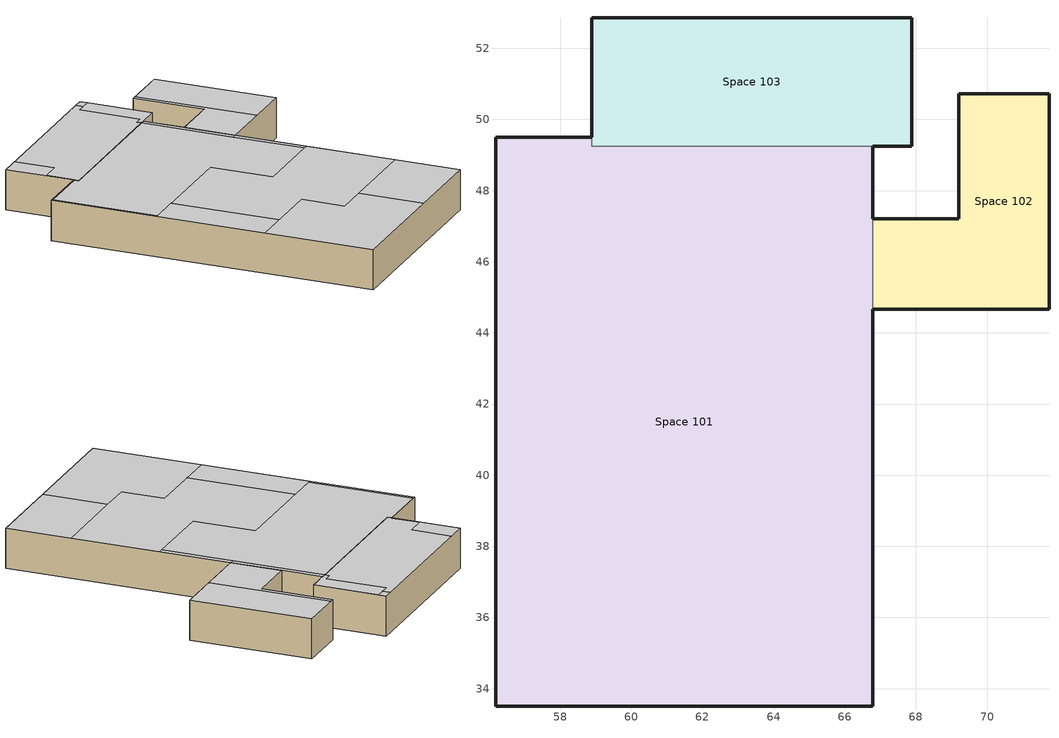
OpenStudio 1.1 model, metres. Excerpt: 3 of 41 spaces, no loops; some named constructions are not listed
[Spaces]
Space 101
 floor ground: 58.89,49.5 58.89,49.25 66.78,49.25 66.78,33.5 56.18,33.5 56.18,49.5 z-2
 wall ground: 58.89,49.5 56.18,49.5 56.18,33.5 66.78,33.5 66.78,44.67 / 66.78,47.21 66.78,49.25 z-2:0
 wall to Space 103: 66.78,49.25 58.89,49.25 58.89,49.5 z-2:0
 wall to Space 102: 66.78,44.67 66.78,47.21 z-2:0
 ceiling to Space 107: 62.32,33.5 62.32,36.72 60.64,36.72 60.64,38.88 56.18,38.88 56.18,33.5 z0
 ceiling to Space 116: 56.3,44.27 56.3,49.47 58.89,49.47 58.89,49.5 56.18,49.5 56.18,44.27 z0
 ceiling to Space 129: 66.78,41.15 66.78,44.67 66.54,44.67 66.54,41.15 z0
 ceiling to Space 117: 66.78,44.67 66.78,49.25 66.54,49.25 66.54,44.67 z0
 ceiling to Space 112: 57.93,38.88 57.93,44.27 56.18,44.27 56.18,38.88 z0
 ceiling to Space 115: 66.54,41.15 66.54,49.25 58.89,49.25 58.89,49.47 56.3,49.47 56.3,44.27 62.74,44.27 62.74,41.15 z0
 ceiling to Space 106: 66.78,33.5 66.78,36.72 62.32,36.72 62.32,33.5 z0
 ceiling adiabatic (V2-BRoof1): 66.78,36.72 66.78,41.15 62.74,41.15 62.74,44.27 57.93,44.27 57.93,38.88 60.64,38.88 60.64,36.72 z0
Space 102
 floor ground: 71.74,50.73 71.74,44.67 66.78,44.67 66.78,47.21 69.2,47.21 69.2,50.73 z-2
 wall ground: 66.78,44.67 71.74,44.67 71.74,50.73 69.2,50.73 69.2,47.21 66.78,47.21 z-2:0
 ceiling to Space 118: 71.74,44.67 71.74,50.73 69.43,50.73 69.43,44.67 z0
 ceiling to Space 117: 69.43,44.67 69.43,50.73 69.2,50.73 69.2,47.21 66.78,47.21 66.78,44.67 z0
Space 103
 floor ground: 67.88,52.86 67.88,49.25 58.89,49.25 58.89,52.86 z-2
 wall ground: 66.78,49.25 67.88,49.25 67.88,52.86 58.89,52.86 58.89,49.5 z-2:0
 ceiling to Space 117: 67.88,49.25 67.88,52.47 66.94,52.47 66.94,49.47 66.54,49.47 66.54,49.25 z0
 ceiling to Space 115: 66.54,49.25 66.54,49.47 66.94,49.47 66.94,52.47 67.4,52.47 67.4,52.86 59.93,52.86 59.93,50.86 58.94,50.86 58.94,49.47 58.89,49.47 58.89,49.25 z0
 ceiling to Space 116: 58.94,49.47 58.94,50.86 59.93,50.86 59.93,52.86 58.89,52.86 58.89,49.47 z0
 ceiling to Space 119: 67.88,52.47 67.88,52.86 67.4,52.86 67.4,52.47 z0
[Schedule:Ruleset]
Name | Default Day Schedule
NECB-A-Occ | Schedule Day 1
NECB-A-Ltg | Schedule Day 2
NECB-A-Equ | Schedule Day 3
NECB-A-Fan | Schedule Day 4
NECB-A-Proc | Schedule Day 5
NECB-A-HW | Schedule Day 8
NECB-C-Occ | Schedule Day 17
NECB-C-Ltg | Schedule Day 18
NECB-C-Equ | Schedule Day 19
NECB-C-Fan | Schedule Day 20
NECB-C-Proc | Schedule Day 21
NECB-C-HW | Schedule Day 24
NECB-H-Equ | Schedule Day 59
[Schedule:Day]
Schedule Day 1; Schedule Day 2; Schedule Day 3; Schedule Day 4; Schedule Day 5; Schedule Day 8; Schedule Day 17; Schedule Day 18; Schedule Day 19; Schedule Day 20; Schedule Day 21; Schedule Day 24; Schedule Day 59: 24, 0, 0
wkdNECB-A-Occ 1: 1, 0, 0, 2, 0, 0, 3, 0, 0, 4, 0, 0, 5, 0, 0, 6, 0, 0, 7, 0, 0, 8, 0, 0.1, 9, 0, 0.7, 10, 0, 0.9, 11, 0, 0.9, 12, 0, 0.9, 13, 0, 0.5, 14, 0, 0.5, 15, 0, 0.9, 16, 0, 0.9, 17, 0, 0.9, 18, 0, 0.7, 19, 0, 0.3, 20, 0, 0.1, 21, 0, 0.1, 22, 0, 0.1, 23, 0, 0.1, 24, 0, 0
satNECB-A-Occ 1; sunNECB-A-Occ 1; satNECB-A-Fan 1; sunNECB-A-Fan 1: 1, 0, 0, 2, 0, 0, 3, 0, 0, 4, 0, 0, 5, 0, 0, 6, 0, 0, 7, 0, 0, 8, 0, 0, 9, 0, 0, 10, 0, 0, 11, 0, 0, 12, 0, 0, 13, 0, 0, 14, 0, 0, 15, 0, 0, 16, 0, 0, 17, 0, 0, 18, 0, 0, 19, 0, 0, 20, 0, 0, 21, 0, 0, 22, 0, 0, 23, 0, 0, 24, 0, 0
wkdNECB-A-Ltg 1: 1, 0, 0.05, 2, 0, 0.05, 3, 0, 0.05, 4, 0, 0.05, 5, 0, 0.05, 6, 0, 0.05, 7, 0, 0.05, 8, 0, 0.3, 9, 0, 0.8, 10, 0, 0.9, 11, 0, 0.9, 12, 0, 0.9, 13, 0, 0.9, 14, 0, 0.9, 15, 0, 0.9, 16, 0, 0.9, 17, 0, 0.9, 18, 0, 0.8, 19, 0, 0.5, 20, 0, 0.3, 21, 0, 0.3, 22, 0, 0.1, 23, 0, 0.1, 24, 0, 0.05
satNECB-A-Ltg 1; sunNECB-A-Ltg 1; satNECB-A-HW 1; sunNECB-A-HW 1: 1, 0, 0.05, 2, 0, 0.05, 3, 0, 0.05, 4, 0, 0.05, 5, 0, 0.05, 6, 0, 0.05, 7, 0, 0.05, 8, 0, 0.05, 9, 0, 0.05, 10, 0, 0.05, 11, 0, 0.05, 12, 0, 0.05, 13, 0, 0.05, 14, 0, 0.05, 15, 0, 0.05, 16, 0, 0.05, 17, 0, 0.05, 18, 0, 0.05, 19, 0, 0.05, 20, 0, 0.05, 21, 0, 0.05, 22, 0, 0.05, 23, 0, 0.05, 24, 0, 0.05
wkdNECB-A-Equ 1; wkdNECB-A-Proc 1: 1, 0, 0.2, 2, 0, 0.2, 3, 0, 0.2, 4, 0, 0.2, 5, 0, 0.2, 6, 0, 0.2, 7, 0, 0.2, 8, 0, 0.3, 9, 0, 0.8, 10, 0, 0.9, 11, 0, 0.9, 12, 0, 0.9, 13, 0, 0.9, 14, 0, 0.9, 15, 0, 0.9, 16, 0, 0.9, 17, 0, 0.9, 18, 0, 0.9, 19, 0, 0.5, 20, 0, 0.3, 21, 0, 0.3, 22, 0, 0.2, 23, 0, 0.2, 24, 0, 0.2
satNECB-A-Equ 1; sunNECB-A-Equ 1; satNECB-A-Proc 1; sunNECB-A-Proc 1: 1, 0, 0.2, 2, 0, 0.2, 3, 0, 0.2, 4, 0, 0.2, 5, 0, 0.2, 6, 0, 0.2, 7, 0, 0.2, 8, 0, 0.2, 9, 0, 0.2, 10, 0, 0.2, 11, 0, 0.2, 12, 0, 0.2, 13, 0, 0.2, 14, 0, 0.2, 15, 0, 0.2, 16, 0, 0.2, 17, 0, 0.2, 18, 0, 0.2, 19, 0, 0.2, 20, 0, 0.2, 21, 0, 0.2, 22, 0, 0.2, 23, 0, 0.2, 24, 0, 0.2
wkdNECB-A-Fan 1: 1, 0, 0, 2, 0, 0, 3, 0, 0, 4, 0, 0, 5, 0, 0, 6, 0, 0, 7, 0, 1, 8, 0, 1, 9, 0, 1, 10, 0, 1, 11, 0, 1, 12, 0, 1, 13, 0, 1, 14, 0, 1, 15, 0, 1, 16, 0, 1, 17, 0, 1, 18, 0, 1, 19, 0, 1, 20, 0, 1, 21, 0, 1, 22, 0, 0, 23, 0, 0, 24, 0, 0
wkdNECB-A-HW 1: 1, 0, 0.05, 2, 0, 0.05, 3, 0, 0.05, 4, 0, 0.05, 5, 0, 0.05, 6, 0, 0.05, 7, 0, 0.05, 8, 0, 0.1, 9, 0, 0.5, 10, 0, 0.5, 11, 0, 0.9, 12, 0, 0.9, 13, 0, 0.9, 14, 0, 0.9, 15, 0, 0.9, 16, 0, 0.9, 17, 0, 0.7, 18, 0, 0.5, 19, 0, 0.3, 20, 0, 0.2, 21, 0, 0.2, 22, 0, 0.2, 23, 0, 0.05, 24, 0, 0.05
wkdNECB-C-Occ 1: 1, 0, 0, 2, 0, 0, 3, 0, 0, 4, 0, 0, 5, 0, 0, 6, 0, 0, 7, 0, 0, 8, 0, 0, 9, 0, 0.1, 10, 0, 0.2, 11, 0, 0.5, 12, 0, 0.5, 13, 0, 0.7, 14, 0, 0.7, 15, 0, 0.7, 16, 0, 0.7, 17, 0, 0.8, 18, 0, 0.7, 19, 0, 0.5, 20, 0, 0.3, 21, 0, 0.3, 22, 0, 0, 23, 0, 0, 24, 0, 0
satNECB-C-Occ 1: 1, 0, 0, 2, 0, 0, 3, 0, 0, 4, 0, 0, 5, 0, 0, 6, 0, 0, 7, 0, 0, 8, 0, 0, 9, 0, 0.1, 10, 0, 0.2, 11, 0, 0.5, 12, 0, 0.6, 13, 0, 0.8, 14, 0, 0.9, 15, 0, 0.9, 16, 0, 0.9, 17, 0, 0.8, 18, 0, 0.7, 19, 0, 0.5, 20, 0, 0.2, 21, 0, 0.2, 22, 0, 0, 23, 0, 0, 24, 0, 0
sunNECB-C-Occ 1: 1, 0, 0, 2, 0, 0, 3, 0, 0, 4, 0, 0, 5, 0, 0, 6, 0, 0, 7, 0, 0, 8, 0, 0, 9, 0, 0, 10, 0, 0, 11, 0, 0.1, 12, 0, 0.2, 13, 0, 0.2, 14, 0, 0.4, 15, 0, 0.4, 16, 0, 0.4, 17, 0, 0.4, 18, 0, 0.4, 19, 0, 0.2, 20, 0, 0, 21, 0, 0, 22, 0, 0, 23, 0, 0, 24, 0, 0
wkdNECB-C-Ltg 1; satNECB-C-Ltg 1; wkdNECB-C-Equ 1; satNECB-C-Equ 1; wkdNECB-C-Proc 1; satNECB-C-Proc 1: 1, 0, 0.05, 2, 0, 0.05, 3, 0, 0.05, 4, 0, 0.05, 5, 0, 0.05, 6, 0, 0.05, 7, 0, 0.05, 8, 0, 0.05, 9, 0, 0.5, 10, 0, 0.9, 11, 0, 0.9, 12, 0, 0.9, 13, 0, 0.9, 14, 0, 0.9, 15, 0, 0.9, 16, 0, 0.9, 17, 0, 0.9, 18, 0, 0.9, 19, 0, 0.9, 20, 0, 0.6, 21, 0, 0.5, 22, 0, 0.05, 23, 0, 0.05, 24, 0, 0.05
sunNECB-C-Ltg 1; sunNECB-C-Equ 1; sunNECB-C-Proc 1: 1, 0, 0.05, 2, 0, 0.05, 3, 0, 0.05, 4, 0, 0.05, 5, 0, 0.05, 6, 0, 0.05, 7, 0, 0.05, 8, 0, 0.05, 9, 0, 0.05, 10, 0, 0.05, 11, 0, 0.5, 12, 0, 0.9, 13, 0, 0.9, 14, 0, 0.9, 15, 0, 0.9, 16, 0, 0.9, 17, 0, 0.9, 18, 0, 0.9, 19, 0, 0.6, 20, 0, 0.05, 21, 0, 0.05, 22, 0, 0.05, 23, 0, 0.05, 24, 0, 0.05
wkdNECB-C-Fan 1; satNECB-C-Fan 1: 1, 0, 0, 2, 0, 0, 3, 0, 0, 4, 0, 0, 5, 0, 0, 6, 0, 0, 7, 0, 0, 8, 0, 1, 9, 0, 1, 10, 0, 1, 11, 0, 1, 12, 0, 1, 13, 0, 1, 14, 0, 1, 15, 0, 1, 16, 0, 1, 17, 0, 1, 18, 0, 1, 19, 0, 1, 20, 0, 1, 21, 0, 1, 22, 0, 0, 23, 0, 0, 24, 0, 0
sunNECB-C-Fan 1: 1, 0, 0, 2, 0, 0, 3, 0, 0, 4, 0, 0, 5, 0, 0, 6, 0, 0, 7, 0, 0, 8, 0, 0, 9, 0, 0, 10, 0, 1, 11, 0, 1, 12, 0, 1, 13, 0, 1, 14, 0, 1, 15, 0, 1, 16, 0, 1, 17, 0, 1, 18, 0, 1, 19, 0, 1, 20, 0, 0, 21, 0, 0, 22, 0, 0, 23, 0, 0, 24, 0, 0
wkdNECB-C-HW 1: 1, 0, 0.05, 2, 0, 0.05, 3, 0, 0.05, 4, 0, 0.05, 5, 0, 0.05, 6, 0, 0.05, 7, 0, 0.05, 8, 0, 0.05, 9, 0, 0.1, 10, 0, 0.2, 11, 0, 0.3, 12, 0, 0.4, 13, 0, 0.8, 14, 0, 0.8, 15, 0, 0.8, 16, 0, 0.8, 17, 0, 0.6, 18, 0, 0.4, 19, 0, 0.3, 20, 0, 0.2, 21, 0, 0.2, 22, 0, 0.05, 23, 0, 0.05, 24, 0, 0.05
satNECB-C-HW 1: 1, 0, 0.05, 2, 0, 0.05, 3, 0, 0.05, 4, 0, 0.05, 5, 0, 0.05, 6, 0, 0.05, 7, 0, 0.05, 8, 0, 0.05, 9, 0, 0.1, 10, 0, 0.2, 11, 0, 0.3, 12, 0, 0.5, 13, 0, 0.9, 14, 0, 0.9, 15, 0, 0.9, 16, 0, 0.9, 17, 0, 0.7, 18, 0, 0.5, 19, 0, 0.3, 20, 0, 0.2, 21, 0, 0.2, 22, 0, 0.05, 23, 0, 0.05, 24, 0, 0.05
sunNECB-C-HW 1: 1, 0, 0.05, 2, 0, 0.05, 3, 0, 0.05, 4, 0, 0.05, 5, 0, 0.05, 6, 0, 0.05, 7, 0, 0.05, 8, 0, 0.05, 9, 0, 0.05, 10, 0, 0.05, 11, 0, 0.1, 12, 0, 0.2, 13, 0, 0.4, 14, 0, 0.8, 15, 0, 0.8, 16, 0, 0.6, 17, 0, 0.4, 18, 0, 0.3, 19, 0, 0.2, 20, 0, 0.05, 21, 0, 0.05, 22, 0, 0.05, 23, 0, 0.05, 24, 0, 0.05
wkdNECB-H-Equ 1; satNECB-H-Equ 1; sunNECB-H-Equ 1: 1, 0, 0.9, 2, 0, 0.9, 3, 0, 0.9, 4, 0, 0.9, 5, 0, 0.9, 6, 0, 0.9, 7, 0, 0.9, 8, 0, 0.9, 9, 0, 0.9, 10, 0, 0.9, 11, 0, 0.9, 12, 0, 0.9, 13, 0, 0.9, 14, 0, 0.9, 15, 0, 0.9, 16, 0, 0.9, 17, 0, 0.9, 18, 0, 0.9, 19, 0, 0.9, 20, 0, 0.9, 21, 0, 0.9, 22, 0, 0.9, 23, 0, 0.9, 24, 0, 0.9
[Schedule:Rule] Date Specification Type=DateRange; Start Month=1; Start Day=1; End Month=12; End Day=31
Name | Schedule Ruleset | Rule Order | Day Schedule | Apply Sunday | Apply Monday | Apply Tuesday | Apply Wednesday | Apply Thursday | Apply Friday | Apply Saturday
wkdNECB-A-Occ rule | NECB-A-Occ | 2 | wkdNECB-A-Occ 1 | No | Yes | Yes | Yes | Yes | Yes | No
satNECB-A-Occrule | NECB-A-Occ | 1 | satNECB-A-Occ 1 | No | No | No | No | No | No | Yes
sunNECB-A-Occrule | NECB-A-Occ | 0 | sunNECB-A-Occ 1 | Yes | No | No | No | No | No | No
wkdNECB-A-Ltg rule | NECB-A-Ltg | 2 | wkdNECB-A-Ltg 1 | No | Yes | Yes | Yes | Yes | Yes | No
satNECB-A-Ltgrule | NECB-A-Ltg | 1 | satNECB-A-Ltg 1 | No | No | No | No | No | No | Yes
sunNECB-A-Ltgrule | NECB-A-Ltg | 0 | sunNECB-A-Ltg 1 | Yes | No | No | No | No | No | No
wkdNECB-A-Equ rule | NECB-A-Equ | 2 | wkdNECB-A-Equ 1 | No | Yes | Yes | Yes | Yes | Yes | No
satNECB-A-Equrule | NECB-A-Equ | 1 | satNECB-A-Equ 1 | No | No | No | No | No | No | Yes
sunNECB-A-Equrule | NECB-A-Equ | 0 | sunNECB-A-Equ 1 | Yes | No | No | No | No | No | No
wkdNECB-A-Fan rule | NECB-A-Fan | 2 | wkdNECB-A-Fan 1 | No | Yes | Yes | Yes | Yes | Yes | No
satNECB-A-Fanrule | NECB-A-Fan | 1 | satNECB-A-Fan 1 | No | No | No | No | No | No | Yes
sunNECB-A-Fanrule | NECB-A-Fan | 0 | sunNECB-A-Fan 1 | Yes | No | No | No | No | No | No
wkdNECB-A-Proc rule | NECB-A-Proc | 2 | wkdNECB-A-Proc 1 | No | Yes | Yes | Yes | Yes | Yes | No
satNECB-A-Procrule | NECB-A-Proc | 1 | satNECB-A-Proc 1 | No | No | No | No | No | No | Yes
sunNECB-A-Procrule | NECB-A-Proc | 0 | sunNECB-A-Proc 1 | Yes | No | No | No | No | No | No
wkdNECB-A-HW rule | NECB-A-HW | 2 | wkdNECB-A-HW 1 | No | Yes | Yes | Yes | Yes | Yes | No
satNECB-A-HWrule | NECB-A-HW | 1 | satNECB-A-HW 1 | No | No | No | No | No | No | Yes
sunNECB-A-HWrule | NECB-A-HW | 0 | sunNECB-A-HW 1 | Yes | No | No | No | No | No | No
wkdNECB-C-Occ rule | NECB-C-Occ | 2 | wkdNECB-C-Occ 1 | No | Yes | Yes | Yes | Yes | Yes | No
satNECB-C-Occrule | NECB-C-Occ | 1 | satNECB-C-Occ 1 | No | No | No | No | No | No | Yes
sunNECB-C-Occrule | NECB-C-Occ | 0 | sunNECB-C-Occ 1 | Yes | No | No | No | No | No | No
wkdNECB-C-Ltg rule | NECB-C-Ltg | 2 | wkdNECB-C-Ltg 1 | No | Yes | Yes | Yes | Yes | Yes | No
satNECB-C-Ltgrule | NECB-C-Ltg | 1 | satNECB-C-Ltg 1 | No | No | No | No | No | No | Yes
sunNECB-C-Ltgrule | NECB-C-Ltg | 0 | sunNECB-C-Ltg 1 | Yes | No | No | No | No | No | No
wkdNECB-C-Equ rule | NECB-C-Equ | 2 | wkdNECB-C-Equ 1 | No | Yes | Yes | Yes | Yes | Yes | No
satNECB-C-Equrule | NECB-C-Equ | 1 | satNECB-C-Equ 1 | No | No | No | No | No | No | Yes
sunNECB-C-Equrule | NECB-C-Equ | 0 | sunNECB-C-Equ 1 | Yes | No | No | No | No | No | No
wkdNECB-C-Fan rule | NECB-C-Fan | 2 | wkdNECB-C-Fan 1 | No | Yes | Yes | Yes | Yes | Yes | No
satNECB-C-Fanrule | NECB-C-Fan | 1 | satNECB-C-Fan 1 | No | No | No | No | No | No | Yes
sunNECB-C-Fanrule | NECB-C-Fan | 0 | sunNECB-C-Fan 1 | Yes | No | No | No | No | No | No
wkdNECB-C-Proc rule | NECB-C-Proc | 2 | wkdNECB-C-Proc 1 | No | Yes | Yes | Yes | Yes | Yes | No
satNECB-C-Procrule | NECB-C-Proc | 1 | satNECB-C-Proc 1 | No | No | No | No | No | No | Yes
sunNECB-C-Procrule | NECB-C-Proc | 0 | sunNECB-C-Proc 1 | Yes | No | No | No | No | No | No
wkdNECB-C-HW rule | NECB-C-HW | 2 | wkdNECB-C-HW 1 | No | Yes | Yes | Yes | Yes | Yes | No
satNECB-C-HWrule | NECB-C-HW | 1 | satNECB-C-HW 1 | No | No | No | No | No | No | Yes
sunNECB-C-HWrule | NECB-C-HW | 0 | sunNECB-C-HW 1 | Yes | No | No | No | No | No | No
wkdNECB-H-Equ rule | NECB-H-Equ | 2 | wkdNECB-H-Equ 1 | No | Yes | Yes | Yes | Yes | Yes | No
satNECB-H-Equrule | NECB-H-Equ | 1 | satNECB-H-Equ 1 | No | No | No | No | No | No | Yes
sunNECB-H-Equrule | NECB-H-Equ | 0 | sunNECB-H-Equ 1 | Yes | No | No | No | No | No | No
